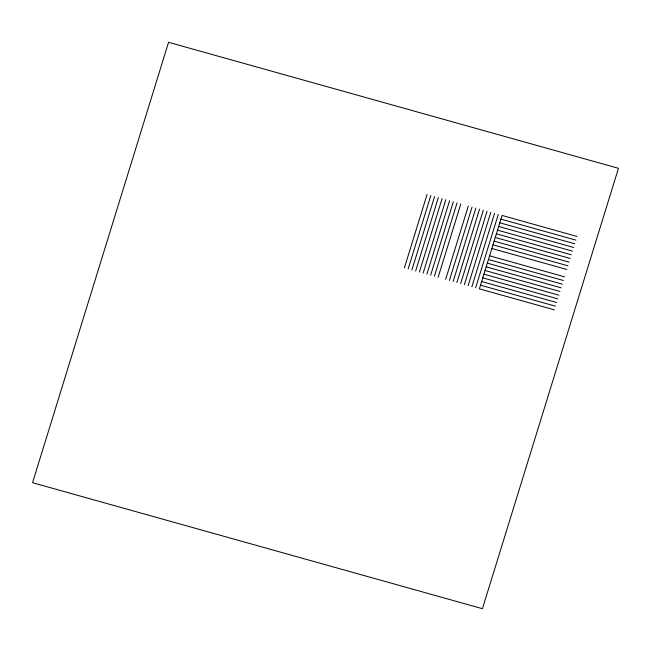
<?xml version="1.0" encoding="UTF-8"?>
<svg xmlns="http://www.w3.org/2000/svg" width="651" height="651" viewBox="0 0 651 651"><rect width="100%" height="100%" fill="white"/><g stroke="black" fill="none" stroke-linecap="round" stroke-linejoin="round"><path stroke-width="0.98" d="M404.401 267.846L427.072 194.446M408.153 268.904L430.824 195.495M411.904 269.953L434.575 196.553M415.655 271.003L438.318 197.603M419.399 272.053L442.07 198.653M423.15 273.103L445.821 199.702M426.901 274.152L449.572 200.752M430.645 275.202L453.316 201.802M434.396 276.252L457.067 202.852M438.147 277.302L460.818 203.901M445.642 279.401L468.313 206.001M449.393 280.451L472.065 207.051M453.145 281.501L475.816 208.1M456.888 282.55L479.559 209.15M460.639 283.6L483.311 210.2M464.391 284.65L487.062 211.25M468.134 285.699L490.805 212.299M471.885 286.749L494.557 213.349M475.637 287.799L498.308 214.399M577.038 236.451L502.051 215.448L479.388 288.849L554.367 309.852M500.92 219.118L575.899 240.121M499.789 222.788L574.768 243.791M498.658 226.458L573.637 247.461M497.519 230.129L572.498 251.131M496.387 233.799L571.366 254.801M495.256 237.469L570.235 258.471M494.117 241.139L569.104 262.141M492.986 244.809L567.965 265.811M491.855 248.479L566.834 269.481M489.585 255.819L564.563 276.821M488.453 259.489L563.432 280.491M487.322 263.159L562.301 284.161M486.183 266.829L561.162 287.832M485.052 270.499L560.031 291.502M483.921 274.169L558.9 295.172M482.782 277.839L557.769 298.842M481.65 281.509L556.629 302.512M480.519 285.179L555.498 306.182M168.568 42.299L32.55 482.7L482.432 608.701L618.45 168.3L168.568 42.299"/></g></svg>
